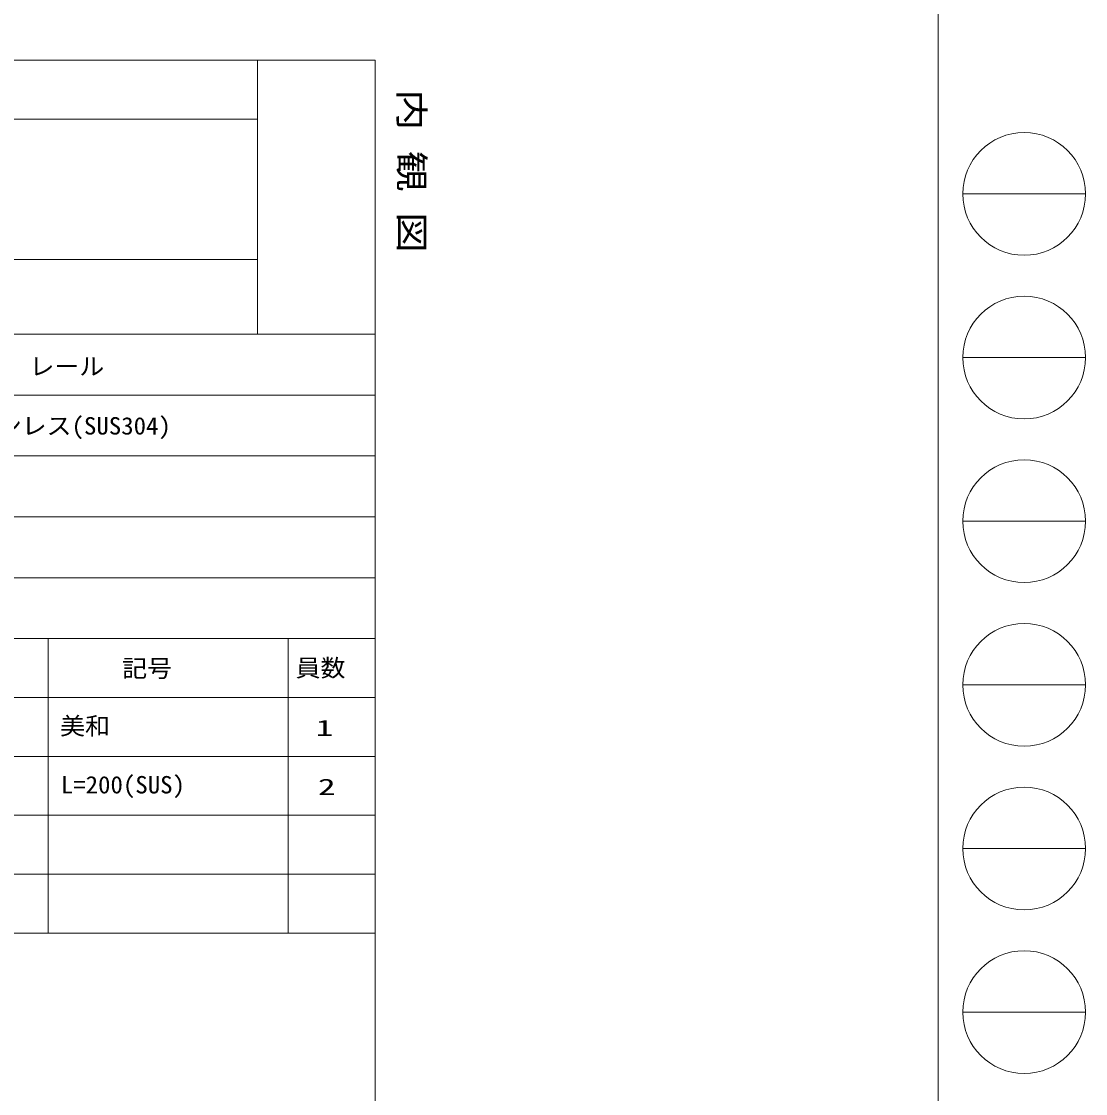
# Model space of a CAD drawing. Units: millimetres, scale not verified. Extents: x -41262 to 41888, y -7064 to 7244.
# Drawn here: x -3414 to -162, y -4193 to -917 of the extents above; entities that cross this region are included whole.
import ezdxf
from ezdxf.enums import TextEntityAlignment as Align

# ---------------------------------------------------------------- set-up
doc = ezdxf.new("R2010")
doc.units = ezdxf.units.MM
doc.header["$LTSCALE"] = 29
for name, color, linetype, lineweight in [('0-0_0', 7, 'Continuous', 9), ('0-1_USER1', 7, 'Continuous', 9), ('0-2_YKK_ZWAK', 3, 'Continuous', 18)]:
    doc.layers.add(name, color=color, linetype=linetype, lineweight=lineweight)
doc.styles.add('ＭＳ ゴシック', font='')
doc.styles.get('ＭＳ ゴシック').set_extended_font_data('MS Gothic')

msp = doc.modelspace()

# ---------------------------------------------------------------- linework, layer by layer
at = {"layer": '0-0_0'}
for p, q in [((-2332.98, -1035.16), (-5632.98, -1035.16)), ((-2692.98, -1872.35), (-2692.98, -1035.16)), ((-2332.98, -1872.35), (-2332.98, -1035.16)), ((-5632.98, -1215.16), (-2692.98, -1215.16)), ((-2692.98, -1644.39), (-5632.98, -1644.39)), ((-5632.98, -1872.35), (-2332.98, -1872.35)), ((-2332.98, -1872.35), (-2332.98, -3702.3)), ((-5632.98, -2058.34), (-2332.98, -2058.34)), ((-5632.98, -2244.33), (-2332.98, -2244.33)), ((-5632.98, -2430.32), (-2332.98, -2430.32)), ((-2332.98, -2616.31), (-5632.98, -2616.31)), ((-2332.98, -2802.3), (-5632.98, -2802.3)), ((-3331.88, -3702.3), (-3331.88, -2802.3)), ((-2599.15, -2802.3), (-2599.15, -3702.3)), ((-2332.98, -2802.3), (-2332.98, -3702.3)), ((-5632.98, -2982.3), (-2332.98, -2982.3)), ((-2332.98, -3162.3), (-5632.98, -3162.3)), ((-5632.98, -3342.3), (-2332.98, -3342.3)), ((-2332.98, -3522.3), (-5632.98, -3522.3))]:
    msp.add_line(p, q, dxfattribs=at)
msp.add_lwpolyline([(-2332.98, -4841.73), (-2332.98, -3702.3), (-5632.98, -3702.3)], dxfattribs=at)
at = {"layer": '0-2_YKK_ZWAK'}
for p, q in [((-612.48, 7118.75), (-612.48, -6131.25)), ((-537.48, -1443.75), (-162.48, -1443.75)), ((-537.48, -1943.75), (-162.48, -1943.75)), ((-537.48, -2443.75), (-162.48, -2443.75)), ((-537.48, -2943.75), (-162.48, -2943.75)), ((-537.48, -3443.75), (-162.48, -3443.75)), ((-537.48, -3943.75), (-162.48, -3943.75))]:
    msp.add_line(p, q, dxfattribs=at)
for centre in [(-349.98, -1443.75), (-349.98, -1943.75), (-349.98, -2443.75), (-349.98, -2943.75), (-349.98, -3443.75), (-349.98, -3943.75)]:
    msp.add_circle(centre, 187.5, dxfattribs=at)

# ---------------------------------------------------------------- texts
at = {"layer": '0-0_0', "style": 'ＭＳ ゴシック', "width": 1.2}
msp.add_text('内 観 図', height=76.39, rotation=270, dxfattribs=at).set_placement((-2282.78, -1124.29), align=Align.BOTTOM_LEFT)
at = {"layer": '0-0_0', "style": 'ＭＳ ゴシック', "width": 1.05}
for s, p in [('レール', (-3389.28, -2013.29)), ('ステンレス(SUS304)', (-3641.49, -2194.87)), ('記号', (-3106.05, -2935.91)), ('員数', (-2576.19, -2934.8))]:
    msp.add_text(s, height=53.14, dxfattribs=at).set_placement(p, align=Align.BOTTOM_LEFT)
at = {"layer": '0-1_USER1', "style": 'ＭＳ ゴシック'}
for s, height, width, p in [('美和', 53.14, 1.05, (-3295.7, -3111.95)), ('1', 49.82, 1.6, (-2515.28, -3115.4)), ('L=200(SUS)', 53.14, 1.05, (-3293.76, -3291.58)), ('2', 49.82, 1.6, (-2508.09, -3295.41))]:
    msp.add_text(s, height=height, dxfattribs=dict(at, width=width)).set_placement(p, align=Align.BOTTOM_LEFT)

doc.saveas('drawing.dxf')
